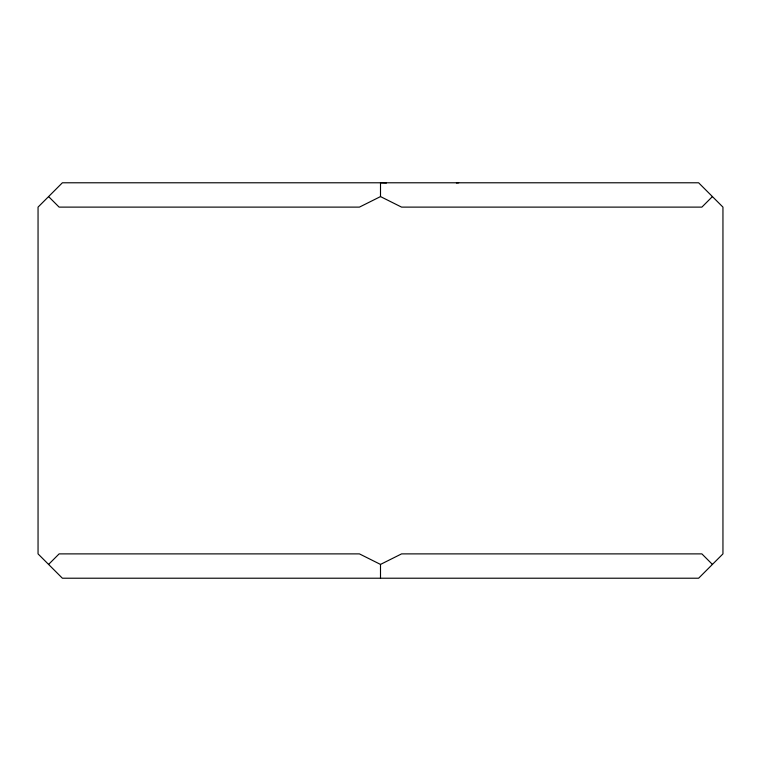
<?xml version="1.0" encoding="UTF-8"?>
<svg xmlns="http://www.w3.org/2000/svg" width="761" height="761" viewBox="0 0 761 761"><rect width="100%" height="100%" fill="white"/><g stroke="black" fill="none" stroke-linecap="round" stroke-linejoin="round"><path stroke-width="1.14" d="M48.59 196.585L38.05 207.116L38.05 553.884L62.383 578.217L698.617 578.217L722.95 553.884L722.95 207.116L698.617 182.783L62.383 182.783L48.59 196.585L59.12 207.116L359.43 207.116L380.5 196.585L401.57 207.116L701.88 207.116L712.41 196.585M48.59 564.415L59.12 553.884L359.43 553.884L380.5 564.415L401.57 553.884L701.88 553.884L712.41 564.415M456.41 182.973L458.693 182.783M386.407 183.021L380.51 182.783L380.5 196.585M380.5 564.415L380.5 578.217"/></g></svg>
